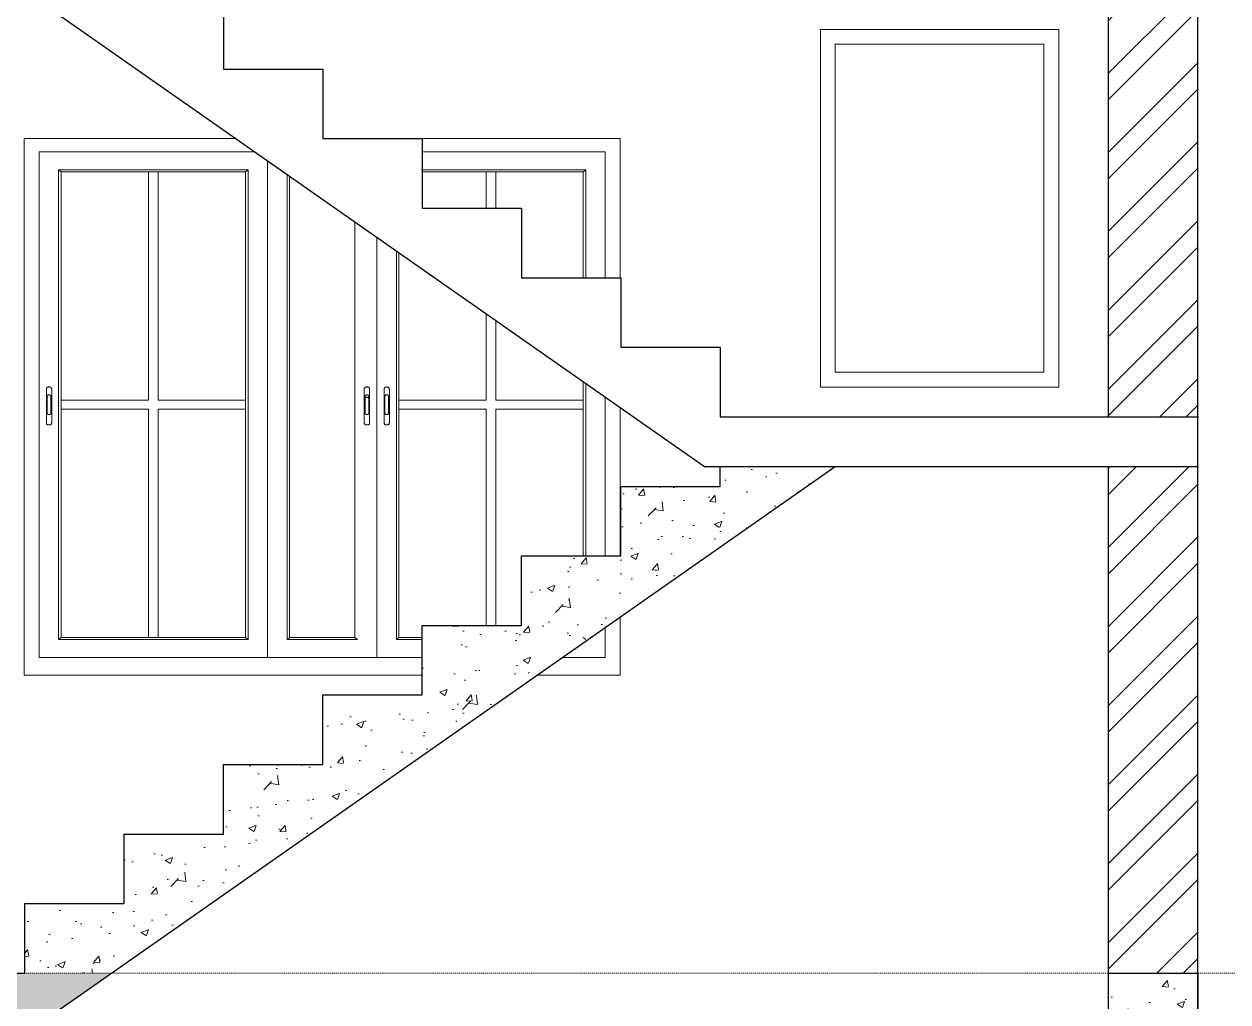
# Model space of a CAD drawing. Header units: inches. Extents: x -5058079 to -5054904, y -3262045 to -3259800.
# Drawn here: x -5055765.6 to -5055644.4, y -3261036.5 to -3260938 of the extents above; entities that cross this region are included whole.
import ezdxf

# ---------------------------------------------------------------- set-up
doc = ezdxf.new("R2010")
doc.units = ezdxf.units.IN
doc.header["$LTSCALE"] = 2
doc.header["$MEASUREMENT"] = 0
doc.linetypes.add('ACAD_ISO02W100', pattern=[15, 12, -3])
doc.linetypes.add('CENTER', pattern=[2, 1.25, -0.25, 0.25, -0.25])
doc.layers.get('0').update_dxf_attribs({"linetype": 'CONTINUOUS'})
for name, color, linetype, lineweight in [('Annotate-Bold.w', 187, 'CONTINUOUS', 18), ('Door-Window', 47, 'CONTINUOUS', 15), ('HATCH', 60, 'ACAD_ISO02W100', 13), ('window', 4, 'CONTINUOUS', 13)]:
    doc.layers.add(name, color=color, linetype=linetype, lineweight=lineweight)
pattern_1 = [(50, (2074.156, -4543.582), (7.172601826, -0.62752135), [0.75, -8.25]), (355, (2074.156, -4543.582), (-1.387513336, 7.521921337), [0.6, -6.6]), (100.45144446, (2074.7536, -4543.634), (5.785088467, 6.89439991), [0.63740192, -7.01142112]), (46.1842, (2074.156, -4541.582), (10.672413307, -1.655192808), [1.125, -12.375]), (96.63563549, (2075.045, -4541.72), (9.346619457, 9.741186008), [0.95610342, -10.5171376]), (351.184164, (2074.156, -4541.582), (9.34661945, 9.741186003), [0.9, -9.90000001]), (21, (2075.156, -4542.082), (5.969070521, -4.0261889067), [0.75, -8.25]), (326, (2075.156, -4542.082), (2.433153319, 7.2515004505), [0.6, -6.6]), (71.45144474, (2075.653, -4542.417), (8.402223767, 3.225311528), [0.6374019, -7.01142112]), (37.5, (2074.156, -4543.5817), (0.1215985532, 3.3289385383), [0, -6.52, 0, -6.7, 0, -6.625]), (7.5, (2074.156, -4543.5817), (2.6306953744, 3.9441171188), [0, -3.82, 0, -6.37, 0, -2.525]), (327.5, (2071.926, -4543.5817), (5.3382243617, -0.2255487173), [0, -2.5, 0, -7.8, 0, -10.35]), (317.5, (2070.926, -4543.5817), (5.8318616934, 1.0010498233), [0, -3.25, 0, -5.18, 0, -7.35])]
pattern_2 = [(45, (20732.363, -1743.482), (-3.977475644, 3.977475644), []), (45, (20735.0145, -1743.482), (-3.977475644, 3.977475644), [])]

msp = doc.modelspace()

# ---------------------------------------------------------------- hatches: boundary and pattern name
at = {"layer": 'Door-Window', "linetype": 'ByBlock'}
h = msp.add_hatch(dxfattribs=at)
h.set_pattern_fill('AR-CONC', color=256)
h.set_pattern_definition(pattern_1)
h.paths.add_polyline_path([(-5055683.96, -3260982.58), (-5055695.54, -3260982.58), (-5055695.54, -3260984.58), (-5055705.54, -3260984.58), (-5055705.54, -3260991.58), (-5055715.54, -3260991.58), (-5055715.54, -3260998.58), (-5055725.54, -3260998.58), (-5055725.54, -3261005.58), (-5055735.54, -3261005.58), (-5055735.54, -3261012.58), (-5055745.54, -3261012.58), (-5055745.54, -3261019.58), (-5055755.54, -3261019.58), (-5055755.54, -3261026.58), (-5055765.54, -3261026.58), (-5055765.54, -3261033.58), (-5055756.82, -3261033.58)])
h = msp.add_hatch(dxfattribs=at)
h.set_pattern_fill('AR-CONC', color=256)
h.set_pattern_definition(pattern_1)
h.paths.add_polyline_path([(-5055910.02, -3261047.58), (-5055901.02, -3261047.58), (-5055901.02, -3261038.58), (-5055779.6, -3261038.58), (-5055779.6, -3261047.58), (-5055770.6, -3261047.58), (-5055770.6, -3261038.58), (-5055763.96, -3261038.58), (-5055756.82, -3261033.58), (-5055928.02, -3261033.58), (-5055928.02, -3261038.58), (-5055910.02, -3261038.58)])
h = msp.add_hatch(dxfattribs=at)
h.set_pattern_fill('AR-CONC', color=256)
h.set_pattern_definition([(50, (20732.363, -1743.482), (7.172601826, -0.62752135), [0.75, -8.25]), (355, (20732.363, -1743.482), (-1.387513336, 7.521921337), [0.6, -6.6]), (100.45144446, (20732.9605, -1743.534), (5.785088467, 6.89439991), [0.63740192, -7.01142112]), (46.1842, (20732.363, -1741.482), (10.672413307, -1.655192808), [1.125, -12.375]), (96.63563549, (20733.252, -1741.62), (9.346619457, 9.741186008), [0.95610342, -10.5171376]), (351.184164, (20732.363, -1741.482), (9.34661945, 9.741186003), [0.9, -9.90000001]), (21, (20733.363, -1741.982), (5.969070521, -4.0261889067), [0.75, -8.25]), (326, (20733.363, -1741.982), (2.433153319, 7.2515004505), [0.6, -6.6]), (71.45144474, (20733.86, -1742.317), (8.402223767, 3.225311528), [0.6374019, -7.01142112]), (37.5, (20732.3628, -1743.4818), (0.1215985532, 3.3289385383), [0, -6.52, 0, -6.7, 0, -6.625]), (7.5, (20732.363, -1743.482), (2.6306953744, 3.9441171188), [0, -3.82, 0, -6.37, 0, -2.525]), (327.5, (20730.1328, -1743.4818), (5.3382243617, -0.2255487173), [0, -2.5, 0, -7.8, 0, -10.35]), (317.5, (20729.133, -1743.482), (5.8318616934, 1.0010498233), [0, -3.25, 0, -5.18, 0, -7.35])])
h.paths.add_polyline_path([(-5055647.44, -3261033.58), (-5055656.44, -3261033.58), (-5055656.44, -3261047.58), (-5055647.44, -3261047.58)])
at = {"layer": 'HATCH', "ltscale": 0.01}
h = msp.add_hatch(dxfattribs=at)
h.set_pattern_fill('ANSI32', color=256, scale=15, style=0)
h.set_pattern_definition(pattern_2)
h.paths.add_polyline_path([(-5055647.41, -3260935.58), (-5055656.44, -3260935.58), (-5055656.44, -3260977.58), (-5055647.41, -3260977.58)])
h = msp.add_hatch(dxfattribs=at)
h.set_pattern_fill('ANSI32', color=256, scale=15, style=0)
h.set_pattern_definition(pattern_2)
h.paths.add_polyline_path([(-5055647.41, -3260982.58), (-5055656.44, -3260982.58), (-5055656.44, -3261033.58), (-5055647.41, -3261033.58)])

# ---------------------------------------------------------------- linework, layer by layer
at = {"ltscale": 0.5}
for p, q in [((-5055647.44, -3261145.58), (-5055647.44, -3260809.58)), ((-5055656.44, -3260977.58), (-5055656.44, -3260814.58)), ((-5055770.6, -3260931.14), (-5055697.12, -3260982.58)), ((-5055695.54, -3260977.58), (-5055647.38, -3260977.58)), ((-5055763.96, -3261038.58), (-5055683.96, -3260982.58)), ((-5055697.12, -3260982.58), (-5055647.38, -3260982.58)), ((-5055656.44, -3261089.58), (-5055656.44, -3260982.58)), ((-5055928.02, -3261033.58), (-5055765.54, -3261033.58))]:
    msp.add_line(p, q, dxfattribs=at)
for points in [[(-5055765.54, -3260926.58), (-5055765.54, -3260928.58), (-5055755.54, -3260928.58), (-5055755.54, -3260935.58), (-5055745.54, -3260935.58), (-5055745.54, -3260942.58), (-5055735.54, -3260942.58), (-5055735.54, -3260949.58), (-5055725.54, -3260949.58), (-5055725.54, -3260956.58), (-5055715.54, -3260956.58), (-5055715.54, -3260963.58), (-5055705.54, -3260963.58), (-5055705.54, -3260970.58), (-5055695.54, -3260970.58), (-5055695.54, -3260977.58)], [(-5055765.54, -3261033.58), (-5055765.54, -3261026.58), (-5055755.54, -3261026.58), (-5055755.54, -3261019.58), (-5055745.54, -3261019.58), (-5055745.54, -3261012.58), (-5055735.54, -3261012.58), (-5055735.54, -3261005.58), (-5055725.54, -3261005.58), (-5055725.54, -3260998.58), (-5055715.54, -3260998.58), (-5055715.54, -3260991.58), (-5055705.54, -3260991.58), (-5055705.54, -3260984.58), (-5055695.54, -3260984.58), (-5055695.54, -3260982.58)]]:
    msp.add_lwpolyline(points, dxfattribs=at)
msp.add_lwpolyline([(-5055656.44, -3261033.58), (-5055647.44, -3261033.58), (-5055647.44, -3261047.58), (-5055656.44, -3261047.58)], close=True, dxfattribs=at)
at = {"layer": 'Annotate-Bold.w', "linetype": 'CENTER', "ltscale": 0.01}
msp.add_line((-5055993.01, -3261033.58), (-5055604.24, -3261033.58), dxfattribs=at)
at = {"layer": 'window'}
for p, q in [((-5055765.6, -3261003.58), (-5055765.6, -3260949.58)), ((-5055744.32, -3260949.58), (-5055765.6, -3260949.58)), ((-5055705.6, -3260949.58), (-5055725.6, -3260949.58)), ((-5055705.6, -3260963.58), (-5055705.6, -3260949.58)), ((-5055764.1, -3261001.8), (-5055764.1, -3260950.91)), ((-5055742.41, -3260950.91), (-5055764.1, -3260950.91)), ((-5055707.1, -3260950.91), (-5055725.6, -3260950.91)), ((-5055707.1, -3260950.91), (-5055707.1, -3260963.58)), ((-5055741.1, -3260951.83), (-5055741.1, -3261001.8)), ((-5055762.13, -3261000), (-5055762.13, -3260952.71)), ((-5055762.13, -3260952.71), (-5055743.06, -3260952.71)), ((-5055761.89, -3260952.93), (-5055762.13, -3260952.71)), ((-5055761.89, -3260999.78), (-5055761.89, -3260952.93)), ((-5055743.31, -3260952.93), (-5055761.89, -3260952.93)), ((-5055753.09, -3260952.93), (-5055753.09, -3260975.91)), ((-5055752.11, -3260952.93), (-5055752.11, -3260975.91)), ((-5055743.31, -3260952.93), (-5055743.06, -3260952.71)), ((-5055743.31, -3260952.93), (-5055743.31, -3260999.78)), ((-5055743.06, -3260952.71), (-5055743.06, -3261000)), ((-5055739.13, -3260953.21), (-5055739.13, -3261000)), ((-5055738.89, -3260953.38), (-5055738.89, -3260999.78)), ((-5055725.6, -3260952.71), (-5055709.06, -3260952.71)), ((-5055709.31, -3260952.93), (-5055725.6, -3260952.93)), ((-5055719.09, -3260952.93), (-5055719.09, -3260956.58)), ((-5055718.11, -3260952.93), (-5055718.11, -3260956.58)), ((-5055709.31, -3260952.93), (-5055709.06, -3260952.71)), ((-5055709.31, -3260952.93), (-5055709.31, -3260963.58)), ((-5055709.06, -3260952.71), (-5055709.06, -3260963.58)), ((-5055732.31, -3260999.78), (-5055732.31, -3260957.98)), ((-5055730.1, -3260959.53), (-5055730.1, -3261001.8)), ((-5055728.13, -3261000), (-5055728.13, -3260960.91)), ((-5055727.89, -3260999.78), (-5055727.89, -3260961.08)), ((-5055719.09, -3260967.24), (-5055719.09, -3260975.91)), ((-5055718.11, -3260967.93), (-5055718.11, -3260975.91)), ((-5055709.31, -3260974.08), (-5055709.31, -3260991.58)), ((-5055763.37, -3260974.75), (-5055763.36, -3260974.72)), ((-5055763.37, -3260974.79), (-5055763.36, -3260974.72)), ((-5055763.37, -3260974.79), (-5055763.37, -3260974.75)), ((-5055763.37, -3260978.18), (-5055763.37, -3260974.79)), ((-5055763.36, -3260974.72), (-5055763.34, -3260974.69)), ((-5055763.34, -3260974.69), (-5055763.32, -3260974.66)), ((-5055763.29, -3260974.63), (-5055763.32, -3260974.66)), ((-5055763.26, -3260974.61), (-5055763.29, -3260974.63)), ((-5055763.26, -3260974.61), (-5055763.22, -3260974.59)), ((-5055763.19, -3260974.58), (-5055763.22, -3260974.59)), ((-5055763.14, -3260974.57), (-5055763.19, -3260974.58)), ((-5055763.1, -3260974.57), (-5055763.14, -3260974.57)), ((-5055763.06, -3260974.57), (-5055763.1, -3260974.57)), ((-5055763.06, -3260974.57), (-5055763.02, -3260974.58)), ((-5055763.02, -3260974.58), (-5055762.98, -3260974.59)), ((-5055762.98, -3260974.59), (-5055762.94, -3260974.61)), ((-5055762.94, -3260974.61), (-5055762.91, -3260974.63)), ((-5055762.91, -3260974.63), (-5055762.88, -3260974.66)), ((-5055762.86, -3260974.69), (-5055762.88, -3260974.66)), ((-5055762.84, -3260974.72), (-5055762.86, -3260974.69)), ((-5055762.84, -3260974.75), (-5055762.84, -3260974.72)), ((-5055762.84, -3260974.75), (-5055762.83, -3260974.79)), ((-5055762.83, -3260974.79), (-5055762.83, -3260978.18)), ((-5055731.35, -3260974.72), (-5055731.36, -3260974.75)), ((-5055731.36, -3260974.75), (-5055731.36, -3260974.79)), ((-5055731.36, -3260974.79), (-5055731.36, -3260978.18)), ((-5055731.33, -3260974.69), (-5055731.35, -3260974.72)), ((-5055731.31, -3260974.66), (-5055731.33, -3260974.69)), ((-5055731.28, -3260974.63), (-5055731.31, -3260974.66)), ((-5055731.25, -3260974.61), (-5055731.28, -3260974.63)), ((-5055731.22, -3260974.59), (-5055731.25, -3260974.61)), ((-5055731.18, -3260974.58), (-5055731.22, -3260974.59)), ((-5055731.14, -3260974.57), (-5055731.18, -3260974.58)), ((-5055731.09, -3260974.57), (-5055731.14, -3260974.57)), ((-5055731.05, -3260974.57), (-5055731.09, -3260974.57)), ((-5055731.01, -3260974.58), (-5055731.05, -3260974.57)), ((-5055730.97, -3260974.59), (-5055731.01, -3260974.58)), ((-5055730.93, -3260974.61), (-5055730.97, -3260974.59)), ((-5055730.9, -3260974.63), (-5055730.93, -3260974.61)), ((-5055730.87, -3260974.66), (-5055730.9, -3260974.63)), ((-5055730.85, -3260974.69), (-5055730.87, -3260974.66)), ((-5055730.84, -3260974.72), (-5055730.85, -3260974.69)), ((-5055730.83, -3260974.75), (-5055730.84, -3260974.72)), ((-5055730.82, -3260974.79), (-5055730.84, -3260974.72)), ((-5055730.82, -3260974.79), (-5055730.83, -3260974.75)), ((-5055730.82, -3260978.18), (-5055730.82, -3260974.79)), ((-5055729.37, -3260974.75), (-5055729.36, -3260974.72)), ((-5055729.37, -3260974.79), (-5055729.36, -3260974.72)), ((-5055729.37, -3260974.79), (-5055729.37, -3260974.75)), ((-5055729.37, -3260978.18), (-5055729.37, -3260974.79)), ((-5055729.36, -3260974.72), (-5055729.34, -3260974.69)), ((-5055729.34, -3260974.69), (-5055729.32, -3260974.66)), ((-5055729.29, -3260974.63), (-5055729.32, -3260974.66)), ((-5055729.26, -3260974.61), (-5055729.29, -3260974.63)), ((-5055729.26, -3260974.61), (-5055729.22, -3260974.59)), ((-5055729.19, -3260974.58), (-5055729.22, -3260974.59)), ((-5055729.14, -3260974.57), (-5055729.19, -3260974.58)), ((-5055729.1, -3260974.57), (-5055729.14, -3260974.57)), ((-5055729.06, -3260974.57), (-5055729.1, -3260974.57)), ((-5055729.06, -3260974.57), (-5055729.02, -3260974.58)), ((-5055729.02, -3260974.58), (-5055728.98, -3260974.59)), ((-5055728.98, -3260974.59), (-5055728.94, -3260974.61)), ((-5055728.94, -3260974.61), (-5055728.91, -3260974.63)), ((-5055728.91, -3260974.63), (-5055728.88, -3260974.66)), ((-5055728.86, -3260974.69), (-5055728.88, -3260974.66)), ((-5055728.84, -3260974.72), (-5055728.86, -3260974.69)), ((-5055728.84, -3260974.75), (-5055728.84, -3260974.72)), ((-5055728.84, -3260974.75), (-5055728.83, -3260974.79)), ((-5055728.83, -3260974.79), (-5055728.83, -3260978.18)), ((-5055709.06, -3260974.26), (-5055709.06, -3260991.58)), ((-5055763.27, -3260975.46), (-5055763.28, -3260975.48)), ((-5055763.28, -3260975.48), (-5055763.28, -3260975.51)), ((-5055763.28, -3260975.51), (-5055763.28, -3260977.21)), ((-5055763.26, -3260975.44), (-5055763.27, -3260975.46)), ((-5055763.25, -3260975.42), (-5055763.26, -3260975.44)), ((-5055763.23, -3260975.4), (-5055763.25, -3260975.42)), ((-5055763.21, -3260975.39), (-5055763.23, -3260975.4)), ((-5055763.18, -3260975.37), (-5055763.21, -3260975.39)), ((-5055763.16, -3260975.37), (-5055763.18, -3260975.37)), ((-5055763.13, -3260975.36), (-5055763.16, -3260975.37)), ((-5055763.1, -3260975.36), (-5055763.13, -3260975.36)), ((-5055763.07, -3260975.36), (-5055763.1, -3260975.36)), ((-5055763.05, -3260975.37), (-5055763.07, -3260975.36)), ((-5055763.02, -3260975.37), (-5055763.05, -3260975.37)), ((-5055763, -3260975.39), (-5055763.02, -3260975.37)), ((-5055762.97, -3260975.4), (-5055763, -3260975.39)), ((-5055762.95, -3260975.42), (-5055762.97, -3260975.4)), ((-5055762.94, -3260975.44), (-5055762.95, -3260975.42)), ((-5055762.93, -3260975.46), (-5055762.94, -3260975.44)), ((-5055762.92, -3260975.48), (-5055762.93, -3260975.46)), ((-5055762.92, -3260975.51), (-5055762.92, -3260975.48)), ((-5055762.92, -3260977.21), (-5055762.92, -3260975.51)), ((-5055761.89, -3260975.91), (-5055753.09, -3260975.91)), ((-5055752.11, -3260975.91), (-5055743.31, -3260975.91)), ((-5055731.27, -3260975.46), (-5055731.25, -3260975.44)), ((-5055731.27, -3260975.48), (-5055731.27, -3260975.46)), ((-5055731.27, -3260975.51), (-5055731.27, -3260975.48)), ((-5055731.27, -3260975.76), (-5055731.27, -3260975.51)), ((-5055731.27, -3260975.71), (-5055731.25, -3260975.69)), ((-5055731.27, -3260975.73), (-5055731.27, -3260975.71)), ((-5055731.27, -3260975.76), (-5055731.27, -3260975.73)), ((-5055731.27, -3260977.21), (-5055731.27, -3260975.76)), ((-5055731.25, -3260975.44), (-5055731.24, -3260975.42)), ((-5055731.25, -3260975.69), (-5055731.24, -3260975.67)), ((-5055731.24, -3260975.42), (-5055731.22, -3260975.4)), ((-5055731.24, -3260975.67), (-5055731.22, -3260975.65)), ((-5055731.22, -3260975.4), (-5055731.2, -3260975.39)), ((-5055731.22, -3260975.65), (-5055731.2, -3260975.64)), ((-5055731.2, -3260975.39), (-5055731.18, -3260975.37)), ((-5055731.2, -3260975.64), (-5055731.18, -3260975.62)), ((-5055731.18, -3260975.37), (-5055731.15, -3260975.37)), ((-5055731.18, -3260975.62), (-5055731.15, -3260975.61)), ((-5055731.15, -3260975.37), (-5055731.12, -3260975.36)), ((-5055731.15, -3260975.61), (-5055731.12, -3260975.61)), ((-5055731.12, -3260975.36), (-5055731.09, -3260975.36)), ((-5055731.12, -3260975.61), (-5055731.09, -3260975.61)), ((-5055731.09, -3260975.36), (-5055731.06, -3260975.36)), ((-5055731.09, -3260975.61), (-5055731.06, -3260975.61)), ((-5055731.06, -3260975.36), (-5055731.04, -3260975.37)), ((-5055731.06, -3260975.61), (-5055731.04, -3260975.61)), ((-5055731.04, -3260975.37), (-5055731.01, -3260975.37)), ((-5055731.04, -3260975.61), (-5055731.01, -3260975.62)), ((-5055731.01, -3260975.37), (-5055730.99, -3260975.39)), ((-5055731.01, -3260975.62), (-5055730.99, -3260975.64)), ((-5055730.99, -3260975.39), (-5055730.96, -3260975.4)), ((-5055730.99, -3260975.64), (-5055730.96, -3260975.65)), ((-5055730.96, -3260975.4), (-5055730.95, -3260975.42)), ((-5055730.96, -3260975.65), (-5055730.95, -3260975.67)), ((-5055730.95, -3260975.42), (-5055730.93, -3260975.44)), ((-5055730.95, -3260975.67), (-5055730.93, -3260975.69)), ((-5055730.93, -3260975.44), (-5055730.92, -3260975.46)), ((-5055730.93, -3260975.69), (-5055730.92, -3260975.71)), ((-5055730.92, -3260975.46), (-5055730.91, -3260975.48)), ((-5055730.92, -3260975.71), (-5055730.91, -3260975.73)), ((-5055730.91, -3260975.48), (-5055730.91, -3260975.51)), ((-5055730.91, -3260977.21), (-5055730.91, -3260975.51)), ((-5055730.91, -3260975.73), (-5055730.91, -3260975.76)), ((-5055729.27, -3260975.46), (-5055729.28, -3260975.48)), ((-5055729.28, -3260975.48), (-5055729.28, -3260975.51)), ((-5055729.28, -3260975.51), (-5055729.28, -3260977.21)), ((-5055729.26, -3260975.44), (-5055729.27, -3260975.46)), ((-5055729.25, -3260975.42), (-5055729.26, -3260975.44)), ((-5055729.23, -3260975.4), (-5055729.25, -3260975.42)), ((-5055729.21, -3260975.39), (-5055729.23, -3260975.4)), ((-5055729.18, -3260975.37), (-5055729.21, -3260975.39)), ((-5055729.16, -3260975.37), (-5055729.18, -3260975.37)), ((-5055729.13, -3260975.36), (-5055729.16, -3260975.37)), ((-5055729.1, -3260975.36), (-5055729.13, -3260975.36)), ((-5055729.07, -3260975.36), (-5055729.1, -3260975.36)), ((-5055729.05, -3260975.37), (-5055729.07, -3260975.36)), ((-5055729.02, -3260975.37), (-5055729.05, -3260975.37)), ((-5055729, -3260975.39), (-5055729.02, -3260975.37)), ((-5055728.97, -3260975.4), (-5055729, -3260975.39)), ((-5055728.95, -3260975.42), (-5055728.97, -3260975.4)), ((-5055728.94, -3260975.44), (-5055728.95, -3260975.42)), ((-5055728.93, -3260975.46), (-5055728.94, -3260975.44)), ((-5055728.92, -3260975.48), (-5055728.93, -3260975.46)), ((-5055728.92, -3260975.51), (-5055728.92, -3260975.48)), ((-5055728.92, -3260977.21), (-5055728.92, -3260975.51)), ((-5055727.89, -3260975.91), (-5055719.09, -3260975.91)), ((-5055718.11, -3260975.91), (-5055709.31, -3260975.91)), ((-5055707.1, -3260975.63), (-5055707.1, -3260991.58)), ((-5055763.28, -3260977.24), (-5055763.28, -3260977.21)), ((-5055763.27, -3260977.26), (-5055763.28, -3260977.24)), ((-5055763.26, -3260977.28), (-5055763.27, -3260977.26)), ((-5055763.25, -3260977.3), (-5055763.26, -3260977.28)), ((-5055763.23, -3260977.32), (-5055763.25, -3260977.3)), ((-5055763.21, -3260977.33), (-5055763.23, -3260977.32)), ((-5055763.18, -3260977.35), (-5055763.21, -3260977.33)), ((-5055763.16, -3260977.36), (-5055763.18, -3260977.35)), ((-5055763.13, -3260977.36), (-5055763.16, -3260977.36)), ((-5055763.1, -3260977.36), (-5055763.13, -3260977.36)), ((-5055763.07, -3260977.36), (-5055763.1, -3260977.36)), ((-5055763.05, -3260977.36), (-5055763.07, -3260977.36)), ((-5055763.02, -3260977.35), (-5055763.05, -3260977.36)), ((-5055763, -3260977.33), (-5055763.02, -3260977.35)), ((-5055762.97, -3260977.32), (-5055763, -3260977.33)), ((-5055762.95, -3260977.3), (-5055762.97, -3260977.32)), ((-5055762.94, -3260977.28), (-5055762.95, -3260977.3)), ((-5055762.93, -3260977.26), (-5055762.94, -3260977.28)), ((-5055762.92, -3260977.24), (-5055762.93, -3260977.26)), ((-5055762.92, -3260977.21), (-5055762.92, -3260977.24)), ((-5055761.89, -3260976.81), (-5055753.09, -3260976.81)), ((-5055753.09, -3260976.81), (-5055753.09, -3260999.78)), ((-5055752.11, -3260976.81), (-5055743.31, -3260976.81)), ((-5055752.11, -3260976.81), (-5055752.11, -3260999.78)), ((-5055731.27, -3260977.21), (-5055731.27, -3260977.24)), ((-5055731.27, -3260977.24), (-5055731.27, -3260977.26)), ((-5055731.27, -3260977.26), (-5055731.25, -3260977.28)), ((-5055731.25, -3260977.28), (-5055731.24, -3260977.3)), ((-5055731.24, -3260977.3), (-5055731.22, -3260977.32)), ((-5055731.22, -3260977.32), (-5055731.2, -3260977.33)), ((-5055731.2, -3260977.33), (-5055731.18, -3260977.35)), ((-5055731.18, -3260977.35), (-5055731.15, -3260977.36)), ((-5055731.15, -3260977.36), (-5055731.12, -3260977.36)), ((-5055731.12, -3260977.36), (-5055731.09, -3260977.36)), ((-5055731.09, -3260977.36), (-5055731.06, -3260977.36)), ((-5055731.06, -3260977.36), (-5055731.04, -3260977.36)), ((-5055731.04, -3260977.36), (-5055731.01, -3260977.35)), ((-5055731.01, -3260977.35), (-5055730.99, -3260977.33)), ((-5055730.99, -3260977.33), (-5055730.96, -3260977.32)), ((-5055730.96, -3260977.32), (-5055730.95, -3260977.3)), ((-5055730.95, -3260977.3), (-5055730.93, -3260977.28)), ((-5055730.93, -3260977.28), (-5055730.92, -3260977.26)), ((-5055730.92, -3260977.26), (-5055730.91, -3260977.24)), ((-5055730.91, -3260977.24), (-5055730.91, -3260977.21)), ((-5055729.28, -3260977.24), (-5055729.28, -3260977.21)), ((-5055729.27, -3260977.26), (-5055729.28, -3260977.24)), ((-5055729.26, -3260977.28), (-5055729.27, -3260977.26)), ((-5055729.25, -3260977.3), (-5055729.26, -3260977.28)), ((-5055729.23, -3260977.32), (-5055729.25, -3260977.3)), ((-5055729.21, -3260977.33), (-5055729.23, -3260977.32)), ((-5055729.18, -3260977.35), (-5055729.21, -3260977.33)), ((-5055729.16, -3260977.36), (-5055729.18, -3260977.35)), ((-5055729.13, -3260977.36), (-5055729.16, -3260977.36)), ((-5055729.1, -3260977.36), (-5055729.13, -3260977.36)), ((-5055729.07, -3260977.36), (-5055729.1, -3260977.36)), ((-5055729.05, -3260977.36), (-5055729.07, -3260977.36)), ((-5055729.02, -3260977.35), (-5055729.05, -3260977.36)), ((-5055729, -3260977.33), (-5055729.02, -3260977.35)), ((-5055728.97, -3260977.32), (-5055729, -3260977.33)), ((-5055728.95, -3260977.3), (-5055728.97, -3260977.32)), ((-5055728.94, -3260977.28), (-5055728.95, -3260977.3)), ((-5055728.93, -3260977.26), (-5055728.94, -3260977.28)), ((-5055728.92, -3260977.24), (-5055728.93, -3260977.26)), ((-5055728.92, -3260977.21), (-5055728.92, -3260977.24)), ((-5055727.89, -3260976.81), (-5055719.09, -3260976.81)), ((-5055719.09, -3260976.81), (-5055719.09, -3260998.58)), ((-5055718.11, -3260976.81), (-5055709.31, -3260976.81)), ((-5055718.11, -3260976.81), (-5055718.11, -3260998.58)), ((-5055705.6, -3260991.58), (-5055705.6, -3260976.68)), ((-5055763.37, -3260978.21), (-5055763.37, -3260978.18)), ((-5055763.36, -3260978.25), (-5055763.37, -3260978.21)), ((-5055763.36, -3260978.25), (-5055763.34, -3260978.28)), ((-5055763.34, -3260978.28), (-5055763.32, -3260978.31)), ((-5055763.32, -3260978.31), (-5055763.29, -3260978.34)), ((-5055763.26, -3260978.36), (-5055763.29, -3260978.34)), ((-5055763.22, -3260978.38), (-5055763.26, -3260978.36)), ((-5055763.22, -3260978.38), (-5055763.19, -3260978.39)), ((-5055763.14, -3260978.4), (-5055763.19, -3260978.39)), ((-5055763.1, -3260978.4), (-5055763.14, -3260978.4)), ((-5055763.1, -3260978.4), (-5055763.06, -3260978.4)), ((-5055763.06, -3260978.4), (-5055763.02, -3260978.39)), ((-5055762.98, -3260978.38), (-5055763.02, -3260978.39)), ((-5055762.94, -3260978.36), (-5055762.98, -3260978.38)), ((-5055762.94, -3260978.36), (-5055762.91, -3260978.34)), ((-5055762.91, -3260978.34), (-5055762.88, -3260978.31)), ((-5055762.88, -3260978.31), (-5055762.86, -3260978.28)), ((-5055762.84, -3260978.25), (-5055762.86, -3260978.28)), ((-5055762.84, -3260978.21), (-5055762.83, -3260978.18)), ((-5055762.83, -3260978.18), (-5055762.84, -3260978.25)), ((-5055762.84, -3260978.21), (-5055762.84, -3260978.25)), ((-5055731.36, -3260978.21), (-5055731.36, -3260978.18)), ((-5055731.36, -3260978.18), (-5055731.35, -3260978.25)), ((-5055731.36, -3260978.21), (-5055731.35, -3260978.25)), ((-5055731.35, -3260978.25), (-5055731.33, -3260978.28)), ((-5055731.33, -3260978.28), (-5055731.31, -3260978.31)), ((-5055731.31, -3260978.31), (-5055731.28, -3260978.34)), ((-5055731.28, -3260978.34), (-5055731.25, -3260978.36)), ((-5055731.25, -3260978.36), (-5055731.22, -3260978.38)), ((-5055731.22, -3260978.38), (-5055731.18, -3260978.39)), ((-5055731.18, -3260978.39), (-5055731.14, -3260978.4)), ((-5055731.14, -3260978.4), (-5055731.09, -3260978.4)), ((-5055731.09, -3260978.4), (-5055731.05, -3260978.4)), ((-5055731.05, -3260978.4), (-5055731.01, -3260978.39)), ((-5055731.01, -3260978.39), (-5055730.97, -3260978.38)), ((-5055730.97, -3260978.38), (-5055730.93, -3260978.36)), ((-5055730.93, -3260978.36), (-5055730.9, -3260978.34)), ((-5055730.9, -3260978.34), (-5055730.87, -3260978.31)), ((-5055730.87, -3260978.31), (-5055730.85, -3260978.28)), ((-5055730.85, -3260978.28), (-5055730.84, -3260978.25)), ((-5055730.84, -3260978.25), (-5055730.83, -3260978.21)), ((-5055730.83, -3260978.21), (-5055730.82, -3260978.18)), ((-5055729.37, -3260978.21), (-5055729.37, -3260978.18)), ((-5055729.36, -3260978.25), (-5055729.37, -3260978.21)), ((-5055729.36, -3260978.25), (-5055729.34, -3260978.28)), ((-5055729.34, -3260978.28), (-5055729.32, -3260978.31)), ((-5055729.32, -3260978.31), (-5055729.29, -3260978.34)), ((-5055729.26, -3260978.36), (-5055729.29, -3260978.34)), ((-5055729.22, -3260978.38), (-5055729.26, -3260978.36)), ((-5055729.22, -3260978.38), (-5055729.19, -3260978.39)), ((-5055729.14, -3260978.4), (-5055729.19, -3260978.39)), ((-5055729.1, -3260978.4), (-5055729.14, -3260978.4)), ((-5055729.1, -3260978.4), (-5055729.06, -3260978.4)), ((-5055729.06, -3260978.4), (-5055729.02, -3260978.39)), ((-5055728.98, -3260978.38), (-5055729.02, -3260978.39)), ((-5055728.94, -3260978.36), (-5055728.98, -3260978.38)), ((-5055728.94, -3260978.36), (-5055728.91, -3260978.34)), ((-5055728.91, -3260978.34), (-5055728.88, -3260978.31)), ((-5055728.88, -3260978.31), (-5055728.86, -3260978.28)), ((-5055728.84, -3260978.25), (-5055728.86, -3260978.28)), ((-5055728.84, -3260978.21), (-5055728.83, -3260978.18)), ((-5055728.83, -3260978.18), (-5055728.84, -3260978.25)), ((-5055728.84, -3260978.21), (-5055728.84, -3260978.25)), ((-5055705.6, -3261003.58), (-5055705.6, -3260997.68)), ((-5055707.1, -3260998.73), (-5055707.1, -3261001.8)), ((-5055762.13, -3261000), (-5055761.89, -3260999.78)), ((-5055743.06, -3261000), (-5055762.13, -3261000)), ((-5055743.31, -3260999.78), (-5055761.89, -3260999.78)), ((-5055743.31, -3260999.78), (-5055743.06, -3261000)), ((-5055738.89, -3260999.78), (-5055739.13, -3261000)), ((-5055739.13, -3261000), (-5055732.06, -3261000)), ((-5055738.89, -3260999.78), (-5055732.31, -3260999.78)), ((-5055732.06, -3261000), (-5055732.31, -3260999.78)), ((-5055728.13, -3261000), (-5055727.89, -3260999.78)), ((-5055725.6, -3261000), (-5055728.13, -3261000)), ((-5055725.6, -3260999.78), (-5055727.89, -3260999.78)), ((-5055709.31, -3260999.78), (-5055709.06, -3261000)), ((-5055764.1, -3261001.8), (-5055741.1, -3261001.8)), ((-5055730.1, -3261001.8), (-5055741.1, -3261001.8)), ((-5055730.1, -3261001.8), (-5055725.6, -3261001.8)), ((-5055711.48, -3261001.8), (-5055707.1, -3261001.8)), ((-5055725.6, -3261003.58), (-5055765.6, -3261003.58)), ((-5055705.6, -3261003.58), (-5055714.02, -3261003.58))]:
    msp.add_line(p, q, dxfattribs=at)
for points in [[(-5055685.44, -3260938.58), (-5055661.44, -3260938.58), (-5055661.44, -3260974.58), (-5055685.44, -3260974.58)], [(-5055683.94, -3260940.08), (-5055662.94, -3260940.08), (-5055662.94, -3260973.08), (-5055683.94, -3260973.08)]]:
    msp.add_lwpolyline(points, close=True, dxfattribs=at)

doc.saveas('drawing.dxf')
